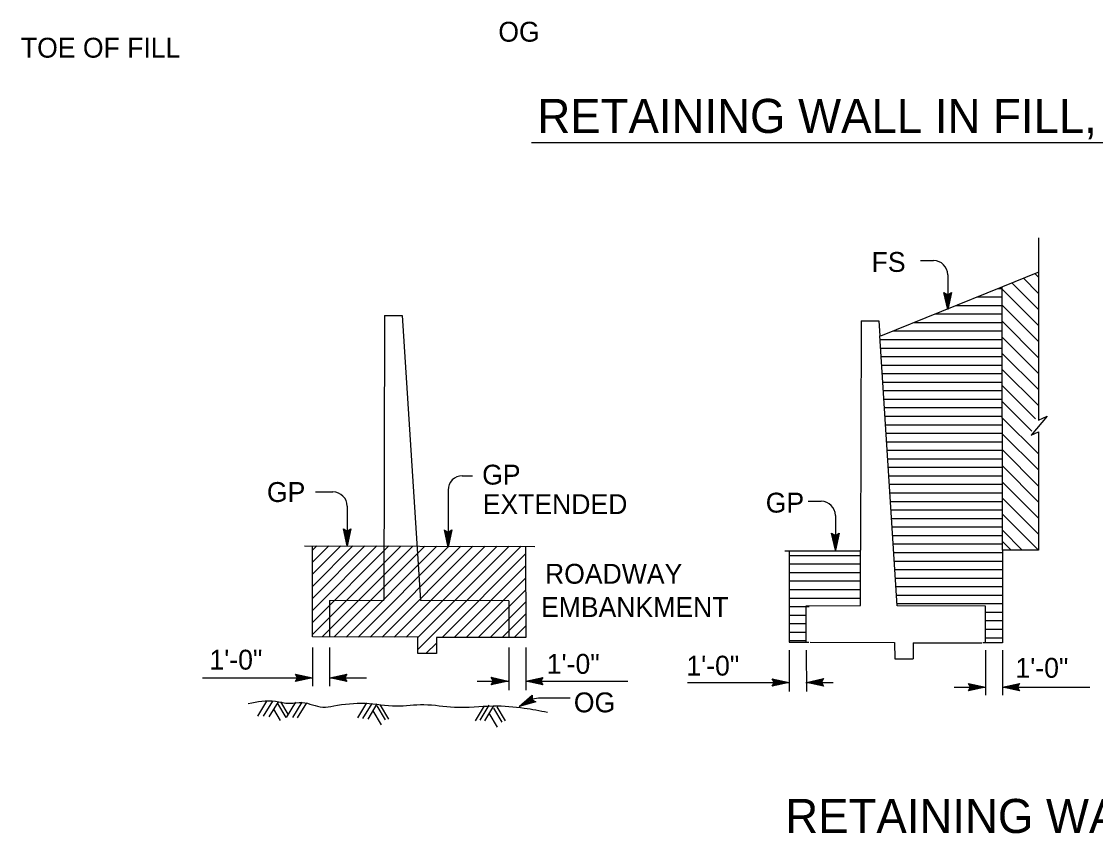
# Model space of a CAD drawing. Extents: x -894 to 866, y -476 to 714.
# Drawn here: x -524.1 to -145.8, y 115.8 to 401.8 of the extents above; entities that cross this region are included whole.
import ezdxf

# ---------------------------------------------------------------- set-up
doc = ezdxf.new("R2010")
doc.units = 0
for name, color, linetype in [('56 Stage 3 Anno', 7, 'Continuous'), ('57 Undefined', 7, 'Continuous'), ('59 Sndwall Anno', 7, 'Continuous'), ('60 Nongeo Data', 7, 'Continuous')]:
    doc.layers.add(name, color=color, linetype=linetype)

msp = doc.modelspace()

# ---------------------------------------------------------------- linework, layer by layer
at = {"layer": '56 Stage 3 Anno'}
for p, q in [((-207.45, 317.57), (-202.82, 317.57)), ((-197.82, 312.58), (-197.8, 300.35)), ((-197.8, 300.35), (-199.14, 306.35)), ((-199.14, 306.35), (-199.14, 306.35)), ((-199.14, 306.35), (-197.81, 305.55)), ((-197.81, 301.74), (-198.78, 306.11)), ((-197.8, 303.11), (-198.43, 305.94)), ((-197.8, 304.49), (-198.07, 305.7)), ((-197.81, 305.55), (-196.47, 306.35)), ((-196.47, 306.35), (-197.8, 300.35)), ((-196.83, 306.13), (-197.8, 301.73)), ((-197.18, 305.9), (-197.8, 303.11)), ((-197.53, 305.72), (-197.8, 304.49)), ((-196.47, 306.35), (-196.47, 306.35)), ((-197.8, 300.35), (-197.8, 300.35)), ((-368.82, 241.77), (-365.17, 241.77)), ((-420.57, 236.07), (-414.37, 236.07)), ((-373.82, 236.76), (-373.8, 216.69)), ((-409.37, 231.08), (-409.36, 217.08)), ((-247.03, 232.8), (-242.4, 232.8)), ((-237.4, 227.8), (-237.39, 215.58)), ((-409.36, 217.08), (-410.69, 223.08)), ((-410.69, 223.08), (-410.69, 223.08)), ((-410.69, 223.08), (-409.36, 222.28)), ((-409.36, 218.47), (-410.33, 222.84)), ((-409.36, 219.84), (-409.99, 222.67)), ((-409.36, 221.22), (-409.63, 222.43)), ((-409.36, 222.28), (-408.02, 223.08)), ((-408.02, 223.08), (-409.36, 217.08)), ((-408.38, 222.86), (-409.36, 218.46)), ((-408.74, 222.63), (-409.36, 219.84)), ((-409.08, 222.45), (-409.36, 221.22)), ((-408.02, 223.08), (-408.02, 223.08)), ((-373.8, 216.69), (-375.13, 222.69)), ((-375.13, 222.68), (-375.13, 222.68)), ((-375.13, 222.68), (-373.8, 221.89)), ((-373.8, 218.08), (-374.77, 222.45)), ((-373.8, 219.45), (-374.43, 222.27)), ((-373.8, 220.83), (-374.07, 222.04)), ((-373.8, 221.89), (-372.46, 222.69)), ((-372.46, 222.69), (-373.8, 216.69)), ((-372.82, 222.47), (-373.8, 218.07)), ((-373.18, 222.24), (-373.8, 219.45)), ((-373.53, 222.06), (-373.8, 220.83)), ((-372.46, 222.69), (-372.46, 222.69)), ((-237.39, 215.58), (-238.73, 221.57)), ((-238.73, 221.57), (-238.73, 221.57)), ((-238.73, 221.57), (-237.4, 220.78)), ((-237.39, 215.58), (-238.73, 221.57)), ((-238.73, 221.57), (-238.73, 221.57)), ((-238.73, 221.57), (-237.4, 220.78)), ((-237.4, 216.97), (-238.37, 221.34)), ((-237.4, 216.97), (-238.37, 221.34)), ((-237.39, 218.34), (-238.02, 221.16)), ((-237.39, 218.34), (-238.02, 221.16)), ((-237.39, 219.72), (-237.66, 220.93)), ((-237.39, 219.72), (-237.66, 220.93)), ((-237.4, 220.78), (-236.06, 221.58)), ((-237.4, 220.78), (-236.06, 221.58)), ((-236.06, 221.58), (-237.39, 215.58)), ((-236.06, 221.58), (-237.39, 215.58)), ((-236.41, 221.36), (-237.39, 216.96)), ((-236.41, 221.36), (-237.39, 216.96)), ((-236.77, 221.13), (-237.39, 218.34)), ((-236.77, 221.13), (-237.39, 218.34)), ((-237.12, 220.95), (-237.39, 219.72)), ((-237.12, 220.95), (-237.39, 219.72)), ((-236.06, 221.58), (-236.06, 221.58)), ((-236.06, 221.58), (-236.06, 221.58)), ((-409.36, 217.08), (-409.36, 217.08)), ((-373.8, 216.69), (-373.8, 216.69)), ((-237.39, 215.58), (-237.39, 215.58)), ((-237.39, 215.58), (-237.39, 215.58)), ((-421.58, 181.29), (-421.56, 167.67)), ((-415.58, 181.29), (-415.56, 167.67)), ((-352.46, 181.36), (-352.44, 166.32)), ((-346.46, 181.36), (-346.44, 166.33)), ((-253.63, 180.33), (-253.62, 165.79)), ((-247.63, 180.33), (-247.62, 165.8)), ((-184.51, 180.4), (-184.5, 164.57)), ((-178.51, 180.4), (-178.5, 164.58)), ((-460.29, 170.63), (-421.56, 170.63)), ((-426.76, 170.63), (-427.56, 171.97)), ((-427.56, 171.97), (-427.56, 171.97)), ((-427.56, 171.97), (-421.56, 170.63)), ((-421.56, 170.63), (-427.56, 169.3)), ((-427.56, 169.3), (-426.76, 170.63)), ((-427.34, 171.62), (-422.94, 170.63)), ((-422.95, 170.63), (-427.33, 169.66)), ((-424.32, 170.63), (-427.15, 170.01)), ((-427.11, 171.26), (-424.32, 170.63)), ((-426.93, 170.91), (-425.71, 170.64)), ((-425.71, 170.64), (-426.91, 170.37)), ((-421.56, 170.63), (-421.56, 170.63)), ((-415.5, 170.63), (-409.5, 171.96)), ((-415.5, 170.63), (-402.53, 170.63)), ((-409.5, 169.29), (-415.5, 170.63)), ((-415.5, 170.63), (-415.5, 170.63)), ((-409.71, 169.65), (-414.12, 170.63)), ((-414.11, 170.64), (-409.73, 171.6)), ((-412.73, 170.63), (-409.91, 171.26)), ((-409.95, 170.01), (-412.73, 170.63)), ((-411.35, 170.63), (-410.14, 170.9)), ((-410.12, 170.35), (-411.35, 170.63)), ((-409.5, 171.96), (-410.3, 170.63)), ((-410.3, 170.63), (-409.5, 169.29)), ((-409.5, 171.96), (-409.5, 171.96)), ((-357.85, 169.47), (-358.65, 170.81)), ((-358.65, 170.81), (-358.65, 170.81)), ((-358.65, 170.81), (-352.65, 169.47)), ((-358.43, 170.46), (-354.03, 169.47)), ((-346.44, 169.47), (-340.44, 170.8)), ((-345.05, 169.47), (-340.68, 170.44)), ((-340.44, 170.8), (-341.24, 169.47)), ((-340.44, 170.8), (-340.44, 170.8)), ((-258.82, 168.97), (-259.62, 170.31)), ((-259.62, 170.31), (-259.62, 170.31)), ((-259.62, 170.31), (-253.62, 168.97)), ((-247.52, 169.04), (-241.52, 170.37)), ((-241.52, 170.37), (-242.32, 169.04)), ((-241.52, 170.37), (-241.52, 170.37)), ((-427.56, 169.3), (-427.56, 169.3)), ((-409.5, 169.29), (-409.5, 169.29)), ((-363.62, 169.47), (-352.65, 169.47)), ((-352.65, 169.47), (-358.65, 168.14)), ((-358.65, 168.14), (-357.85, 169.47)), ((-358.65, 168.14), (-358.65, 168.14)), ((-354.04, 169.47), (-358.41, 168.5)), ((-355.41, 169.47), (-358.24, 168.85)), ((-358.2, 170.1), (-355.41, 169.47)), ((-358.02, 169.75), (-356.79, 169.47)), ((-356.79, 169.47), (-358, 169.21)), ((-352.65, 169.47), (-352.65, 169.47)), ((-346.44, 169.47), (-310.52, 169.47)), ((-340.44, 168.13), (-346.44, 169.47)), ((-346.44, 169.47), (-346.44, 169.47)), ((-340.66, 168.49), (-345.06, 169.47)), ((-343.68, 169.47), (-340.85, 170.1)), ((-340.89, 168.85), (-343.68, 169.47)), ((-342.3, 169.47), (-341.09, 169.74)), ((-341.07, 169.19), (-342.3, 169.47)), ((-341.24, 169.47), (-340.44, 168.13)), ((-340.44, 168.13), (-340.44, 168.13)), ((-289.49, 169.04), (-253.8, 169.04)), ((-253.62, 168.97), (-259.62, 167.64)), ((-259.62, 167.64), (-258.82, 168.97)), ((-259.62, 167.64), (-259.62, 167.64)), ((-259.4, 169.95), (-255, 168.97)), ((-255.01, 168.96), (-259.38, 168)), ((-256.38, 168.97), (-259.2, 168.34)), ((-259.17, 169.59), (-256.38, 168.97)), ((-258.99, 169.25), (-257.76, 168.97)), ((-257.76, 168.97), (-258.97, 168.7)), ((-253.62, 168.97), (-253.62, 168.97)), ((-247.77, 169.04), (-238.22, 169.04)), ((-241.52, 167.7), (-247.52, 169.04)), ((-247.52, 169.04), (-247.52, 169.04)), ((-241.74, 168.05), (-246.14, 169.04)), ((-246.13, 169.04), (-241.76, 170.01)), ((-244.76, 169.04), (-241.94, 169.66)), ((-241.97, 168.41), (-244.76, 169.04)), ((-243.38, 169.03), (-242.17, 169.3)), ((-242.15, 168.76), (-243.38, 169.03)), ((-242.32, 169.04), (-241.52, 167.7)), ((-241.52, 167.7), (-241.52, 167.7)), ((-195.6, 167.34), (-184.51, 167.34)), ((-189.71, 167.34), (-190.51, 168.68)), ((-190.51, 168.68), (-190.51, 168.68)), ((-190.51, 168.68), (-184.51, 167.34)), ((-184.51, 167.34), (-190.51, 166.01)), ((-190.51, 166.01), (-189.71, 167.34)), ((-190.3, 168.32), (-185.89, 167.34)), ((-185.91, 167.34), (-190.28, 166.37)), ((-187.28, 167.34), (-190.1, 166.72)), ((-190.06, 167.97), (-187.28, 167.34)), ((-189.89, 167.62), (-188.66, 167.34)), ((-188.66, 167.34), (-189.87, 167.08)), ((-184.51, 167.34), (-184.51, 167.34)), ((-178.5, 167.34), (-172.5, 168.67)), ((-178.5, 167.34), (-147.72, 167.34)), ((-172.5, 166), (-178.5, 167.34)), ((-178.5, 167.34), (-178.5, 167.34)), ((-172.71, 166.36), (-177.12, 167.34)), ((-177.11, 167.34), (-172.73, 168.31)), ((-175.74, 167.34), (-172.91, 167.96)), ((-172.95, 166.72), (-175.74, 167.34)), ((-174.35, 167.34), (-173.14, 167.6)), ((-173.12, 167.06), (-174.35, 167.34)), ((-172.5, 168.67), (-173.3, 167.34)), ((-173.3, 167.34), (-172.5, 166)), ((-172.5, 168.67), (-172.5, 168.67)), ((-348.82, 160.49), (-344.15, 164.49)), ((-347.59, 161.15), (-344.19, 164.06)), ((-346.38, 161.79), (-344.18, 163.67)), ((-345.16, 162.44), (-344.22, 163.24)), ((-343.94, 162.77), (-345.16, 162.44)), ((-344.15, 164.49), (-344.23, 162.94)), ((-344.23, 162.94), (-342.89, 162.13)), ((-344.15, 164.48), (-344.15, 164.48)), ((-330.79, 163.46), (-341.35, 163.46)), ((-190.51, 166.01), (-190.51, 166.01)), ((-172.5, 166), (-172.5, 166)), ((-342.89, 162.13), (-348.82, 160.49)), ((-348.82, 160.49), (-348.82, 160.49)), ((-343.25, 162.34), (-347.6, 161.14)), ((-343.63, 162.55), (-346.38, 161.79)), ((-342.89, 162.13), (-342.89, 162.13))]:
    msp.add_line(p, q, dxfattribs=at)
for centre, radius, start, end in [((-202.82, 312.57), 5, 0.0572, 90), ((-368.82, 236.77), 5, 90, 180.0571), ((-414.37, 231.07), 5, 0.057, 90), ((-242.4, 227.8), 5, 0.0572, 90), ((-341.35, 153.46), 10, 90, 120.7926)]:
    msp.add_arc(centre, radius, start, end, dxfattribs=at)
at = {"layer": '57 Undefined'}
msp.add_line((-344.47, 359.15), (-19.94, 359.15), dxfattribs=at)
at = {"layer": '59 Sndwall Anno'}
for p, q in [((-437.76, 162.44), (-440.97, 157.12)), ((-435.72, 162.44), (-438.93, 157.12)), ((-433.69, 162.23), (-436.9, 156.91)), ((-435.32, 159.59), (-432.99, 155.63)), ((-433.89, 161.62), (-430.98, 156.67)), ((-432.88, 162.23), (-430.27, 157.8)), ((-427.59, 162.03), (-430.8, 156.71)), ((-425.35, 162.03), (-428.56, 156.71)), ((-423.72, 161.83), (-426.93, 156.51)), ((-402.56, 161.83), (-405.78, 156.51)), ((-400.73, 161.62), (-403.94, 156.3)), ((-398.9, 161.42), (-402.11, 156.1)), ((-400.33, 158.98), (-397.42, 154.03)), ((-398.9, 160.81), (-395.99, 155.86)), ((-397.68, 161.01), (-394.77, 156.06)), ((-361.07, 160.81), (-364.28, 155.49)), ((-359.44, 161.01), (-362.65, 155.69)), ((-357.81, 160.81), (-361.02, 155.49)), ((-357.81, 159.99), (-354.9, 155.05)), ((-356.59, 160.4), (-353.68, 155.45)), ((-359.44, 158.16), (-356.53, 153.21))]:
    msp.add_line(p, q, dxfattribs=at)
for points in [[(-165.93, 306.13), (-171.16, 311.36)], [(-165.93, 311.79), (-167.13, 312.99)], [(-180.04, 307.77), (-178.64, 307.77)], [(-165.92, 294.81), (-178.64, 307.53)], [(-165.92, 300.47), (-175.19, 309.73)], [(-187.46, 304.77), (-178.64, 304.77)], [(-194.87, 301.77), (-178.63, 301.77)], [(-165.91, 289.14), (-178.63, 301.87)], [(-209.7, 295.77), (-178.63, 295.77)], [(-202.28, 298.77), (-178.63, 298.77)], [(-165.91, 283.48), (-178.63, 296.2)], [(-217.11, 292.77), (-178.63, 292.77)], [(-221.61, 289.77), (-178.62, 289.77)], [(-165.9, 277.82), (-178.62, 290.54)], [(-221.41, 286.77), (-178.62, 286.77)], [(-221.22, 283.77), (-178.62, 283.77)], [(-165.89, 272.16), (-178.62, 284.88)], [(-221.03, 280.77), (-178.61, 280.77)], [(-220.84, 277.77), (-178.61, 277.77)], [(-165.89, 266.49), (-178.61, 279.22)], [(-220.64, 274.77), (-178.61, 274.77)], [(-166.9, 261.85), (-178.61, 273.55)], [(-220.45, 271.77), (-178.6, 271.77)], [(-220.26, 268.77), (-178.6, 268.77)], [(-220.06, 265.77), (-178.6, 265.77)], [(-168.25, 257.54), (-178.6, 267.89)], [(-219.87, 262.77), (-178.6, 262.77)], [(-165.87, 249.51), (-178.59, 262.23)], [(-219.68, 259.77), (-178.59, 259.77)], [(-219.48, 256.77), (-178.59, 256.77)], [(-219.29, 253.77), (-178.59, 253.77)], [(-165.87, 243.84), (-178.59, 256.57)], [(-219.1, 250.77), (-178.58, 250.77)], [(-165.86, 238.18), (-178.58, 250.9)], [(-218.9, 247.77), (-178.58, 247.77)], [(-218.71, 244.77), (-178.58, 244.77)], [(-165.86, 232.52), (-178.58, 245.24)], [(-218.52, 241.77), (-178.57, 241.77)], [(-218.33, 238.77), (-178.57, 238.77)], [(-165.85, 226.86), (-178.57, 239.58)], [(-218.13, 235.77), (-178.57, 235.77)], [(-217.94, 232.77), (-178.57, 232.77)], [(-165.84, 221.19), (-178.57, 233.92)], [(-217.75, 229.77), (-178.56, 229.77)], [(-165.86, 215.56), (-178.56, 228.25)], [(-217.55, 226.77), (-178.56, 226.77)], [(-217.36, 223.77), (-178.56, 223.77)], [(-217.17, 220.77), (-178.55, 220.77)], [(-171.54, 215.57), (-178.56, 222.59)], [(-421.61, 215.57), (-420.05, 217.12)], [(-421.61, 211.33), (-415.82, 217.11)], [(-421.6, 207.09), (-411.59, 217.1)], [(-421.6, 202.85), (-407.36, 217.09)], [(-421.59, 198.61), (-403.13, 217.08)], [(-421.59, 194.38), (-398.89, 217.07)], [(-421.58, 190.14), (-394.66, 217.06)], [(-421.58, 185.9), (-390.43, 217.05)], [(-418.21, 185.03), (-386.2, 217.04)], [(-413.98, 185.02), (-381.97, 217.03)], [(-409.75, 185), (-377.73, 217.02)], [(-405.52, 184.99), (-373.5, 217)], [(-401.29, 184.98), (-369.27, 216.99)], [(-397.06, 184.96), (-365.04, 216.98)], [(-392.83, 184.95), (-360.81, 216.97)], [(-388.6, 184.93), (-356.58, 216.96)], [(-384.46, 184.84), (-352.34, 216.95)], [(-384.45, 180.6), (-348.11, 216.94)], [(-216.97, 217.77), (-178.55, 217.77)], [(-175.52, 215.58), (-178.55, 218.61)], [(-375.93, 184.88), (-346.49, 214.32)], [(-253.66, 213.74), (-228.5, 213.74)], [(-216.78, 214.77), (-178.55, 214.77)], [(-371.7, 184.87), (-346.49, 210.08)], [(-253.66, 210.74), (-228.51, 210.74)], [(-216.59, 211.77), (-178.54, 211.77)], [(-216.39, 208.77), (-178.54, 208.77)], [(-367.47, 184.85), (-346.48, 205.84)], [(-253.66, 207.74), (-228.52, 207.74)], [(-253.66, 204.74), (-228.52, 204.74)], [(-216.2, 205.77), (-178.54, 205.77)], [(-363.24, 184.84), (-346.48, 201.6)], [(-253.65, 201.74), (-228.53, 201.74)], [(-216.01, 202.77), (-178.54, 202.77)], [(-359.02, 184.82), (-346.47, 197.37)], [(-253.65, 198.74), (-228.54, 198.74)], [(-215.82, 199.77), (-178.53, 199.77)], [(-215.62, 196.77), (-178.53, 196.77)], [(-354.79, 184.81), (-346.47, 193.13)], [(-253.65, 195.74), (-246.65, 195.74)], [(-184.53, 193.77), (-178.53, 193.77)], [(-253.64, 192.74), (-247.64, 192.74)], [(-253.64, 189.74), (-247.64, 189.74)], [(-184.52, 190.77), (-178.52, 190.77)], [(-350.56, 184.8), (-346.47, 188.89)], [(-253.64, 186.74), (-247.64, 186.74)], [(-184.52, 187.77), (-178.52, 187.77)], [(-381.63, 179.18), (-377.95, 182.86)], [(-253.63, 183.74), (-247.63, 183.74)], [(-184.52, 184.77), (-178.52, 184.77)]]:
    msp.add_lwpolyline(points, dxfattribs=at)
at = {"layer": '60 Nongeo Data'}
for p, q in [((-165.87, 325.53), (-165.87, 261.35)), ((-178.37, 308.44), (-165.98, 313.46)), ((-221.44, 291.02), (-178.37, 308.44)), ((-178.55, 215.59), (-178.64, 308.34)), ((-396.2, 298.25), (-396.49, 197.95)), ((-396.2, 298.25), (-389.98, 298.25)), ((-389.98, 298.25), (-389.98, 298.25)), ((-389.98, 298.25), (-383.52, 197.91)), ((-228.26, 296.37), (-228.49, 215.59)), ((-228.26, 296.37), (-222.03, 296.37)), ((-222.03, 296.37), (-222.03, 296.37)), ((-222.03, 296.37), (-221.69, 291.04)), ((-215.58, 196.03), (-221.69, 291.04)), ((-162.82, 262.77), (-168.48, 256.03)), ((-165.87, 261.35), (-162.82, 262.77)), ((-168.48, 256.03), (-165.84, 257.26)), ((-165.84, 257.26), (-165.84, 215.56)), ((-424.43, 217.14), (-343.29, 216.93)), ((-421.58, 185.06), (-421.61, 217.13)), ((-346.49, 216.94), (-346.46, 184.81)), ((-228.49, 215.19), (-255.22, 215.26)), ((-253.67, 215.25), (-253.63, 183.18)), ((-228.55, 196.07), (-228.49, 215.59)), ((-178.55, 215.59), (-178.52, 182.94)), ((-165.84, 215.56), (-178.55, 215.59)), ((-415.59, 197.88), (-396.49, 197.95)), ((-415.59, 197.88), (-415.58, 185.05)), ((-352.47, 197.73), (-383.52, 197.91)), ((-352.47, 197.73), (-352.46, 184.78)), ((-247.65, 196), (-228.55, 196.07)), ((-247.63, 183.17), (-247.65, 196)), ((-184.53, 195.85), (-215.58, 196.03)), ((-184.52, 182.9), (-184.53, 195.85)), ((-384.46, 184.92), (-421.58, 185.04)), ((-384.45, 179.19), (-384.46, 184.92)), ((-346.46, 184.78), (-377.95, 184.89)), ((-377.95, 184.89), (-377.94, 179.16)), ((-253.63, 183.16), (-246.69, 183.14)), ((-246.33, 183.14), (-216.51, 183.04)), ((-216.51, 183.04), (-216.5, 177.31)), ((-210, 183.01), (-210, 177.28)), ((-210, 183.01), (-185.85, 182.93)), ((-178.52, 182.91), (-185.49, 182.93)), ((-377.94, 179.16), (-384.45, 179.19)), ((-216.5, 177.31), (-210, 177.28))]:
    msp.add_line(p, q, dxfattribs=at)
msp.add_spline([(-444.18, 161.64), (-434.62, 162.39), (-429.68, 161.65), (-425.18, 161.95), (-417.99, 160.3), (-414.1, 160.75), (-403.02, 161.65), (-392.08, 160.75), (-382.35, 161.2), (-371.56, 160.3), (-357.78, 160.75), (-347, 160), (-338.78, 158.55)], degree=3, dxfattribs=at)

# ---------------------------------------------------------------- texts
at = {"layer": '57 Undefined'}
for s, height, p in [('OG ', 7, (-356.12, 394.65)), ('TOE OF FILL ', 7, (-524.29, 389.02)), ('RETAINING WALL IN FILL,  ON SLOPE', 12, (-342.35, 362.5)), ('FS ', 7, (-224.62, 313.58)), ('GP ', 7, (-361.81, 238.68)), ('GP ', 7, (-437.62, 232.56)), ('EXTENDED', 7, (-361.63, 228.3)), ('GP ', 7, (-261.92, 228.82)), ('ROADWAY', 7, (-339.68, 203.77)), ('EMBANKMENT ', 7, (-341.09, 192.04)), ('1\'-0"', 7, (-457.87, 173.52)), ('1\'-0"', 7, (-339.05, 172.05)), ('1\'-0"', 7, (-289.88, 171.42)), ('1\'-0"', 7, (-173.96, 170.66)), ('OG ', 7, (-329.52, 158.48)), ('RETAINING WALL IN FILL', 12, (-255.04, 115.98))]:
    msp.add_text(s, height=height, dxfattribs=at).set_placement(p)

doc.saveas('drawing.dxf')
